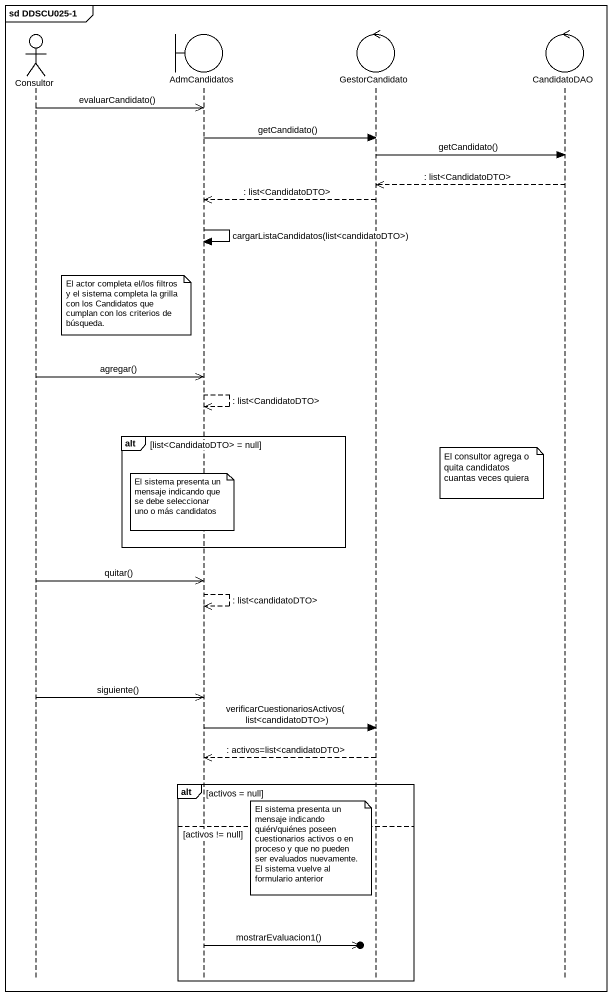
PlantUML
@startuml
mainframe sd DDSCU025-1
hide footbox
actor Consultor
boundary AdmCandidatos
control GestorCandidato
control CandidatoDAO

Consultor ->> AdmCandidatos : evaluarCandidato()
AdmCandidatos -> GestorCandidato : getCandidato()
GestorCandidato -> CandidatoDAO : getCandidato()
CandidatoDAO -->> GestorCandidato : : list<CandidatoDTO>
GestorCandidato -->> AdmCandidatos : : list<CandidatoDTO>
AdmCandidatos -> AdmCandidatos : cargarListaCandidatos(list<candidatoDTO>)
note left of AdmCandidatos : El actor completa el/los filtros y el sistema completa la grilla con los Candidatos que cumplan con los criterios de búsqueda.
Consultor ->> AdmCandidatos : agregar()
AdmCandidatos -->> AdmCandidatos : : list<CandidatoDTO>
alt list<CandidatoDTO> = null
  note left of CandidatoDAO : El consultor agrega o quita candidatos cuantas veces quiera
  note over AdmCandidatos : El sistema presenta un mensaje indicando que se debe seleccionar uno o más candidatos
end
Consultor ->> AdmCandidatos : quitar()
AdmCandidatos -->> AdmCandidatos : : list<candidatoDTO>
Consultor ->> AdmCandidatos : siguiente()
AdmCandidatos -> GestorCandidato : verificarCuestionariosActivos(list<candidatoDTO>)
GestorCandidato -->> AdmCandidatos : : activos=list<candidatoDTO>
alt activos = null
else activos != null
  note left of GestorCandidato : El sistema presenta un mensaje indicando quién/quiénes poseen cuestionarios activos o en proceso y que no pueden ser evaluados nuevamente. El sistema vuelve al formulario anterior
  AdmCandidatos ->>o] : mostrarEvaluacion1()
end
@enduml
